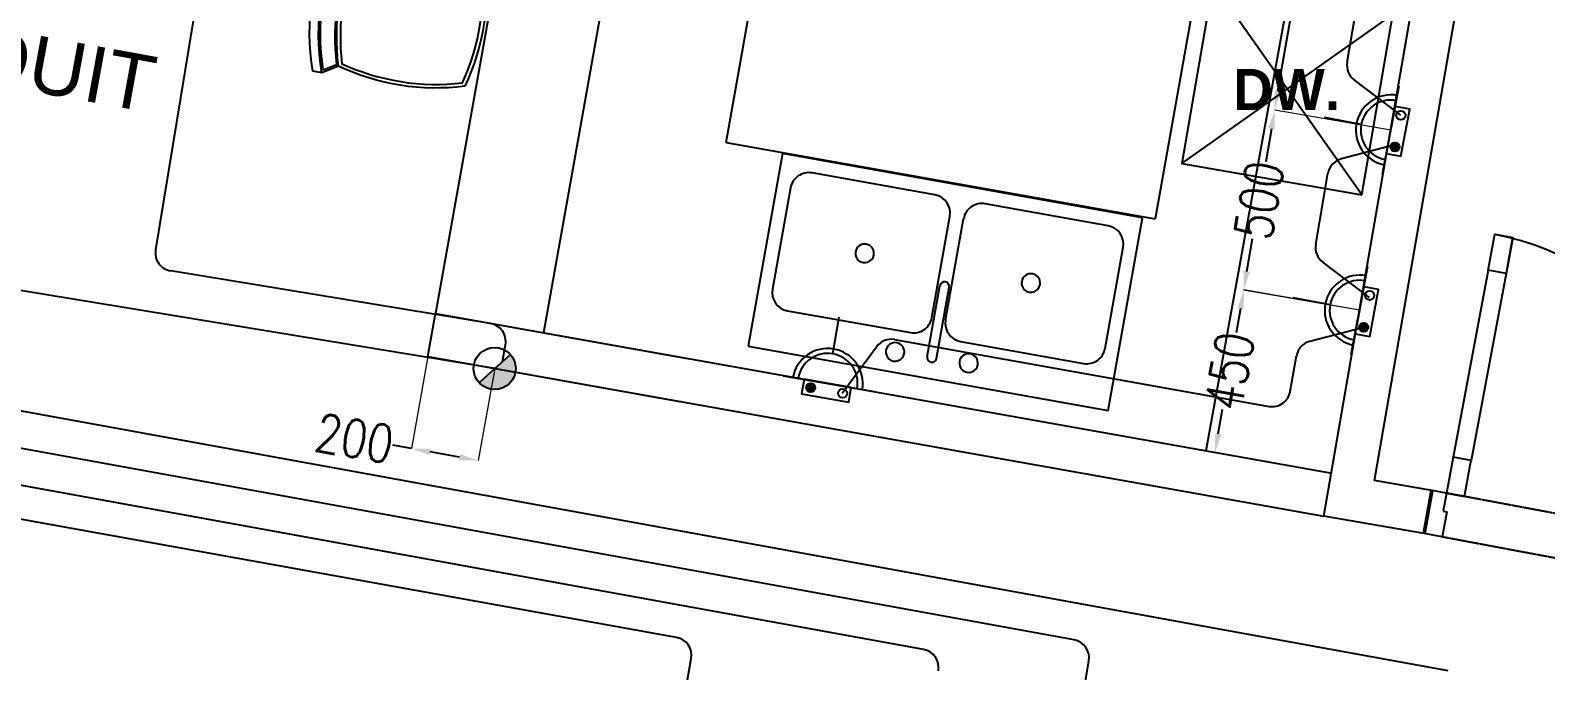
# Model space of a CAD drawing. Extents: x -678889171 to 586587, y -792238163 to 335485.
# Drawn here: x 46294 to 50438, y 30213 to 31963 of the extents above; entities that cross this region are included whole.
import ezdxf
from ezdxf import colors
from ezdxf.entities.mleader import LeaderData, LeaderLine
from ezdxf.math import Vec2, Vec3

# ---------------------------------------------------------------- set-up
doc = ezdxf.new("R2010")
doc.units = 0
doc.header["$MEASUREMENT"] = 0
doc.set_wipeout_variables(frame=1)
doc.linetypes.add('XR-Typ33 8th to11Th$0$XR-A-TYP-8-9-10$0$XR-A-TYP-2-3-4-6-7-8-9-10$0$HIDDEN', pattern=[0.375, 0.25, -0.125])
doc.layers.get('0').update_dxf_attribs({"color": 8})
doc.layers.get('Defpoints').update_dxf_attribs({"color": 252})
for name, color, linetype in [('1', 8, 'Continuous'), ('9TH-FURN$0$XR-A-TYP-8-9-10$0$I-FURN', 252, 'Continuous'), ('9TH-FURN$0$XR-A-TYP-8-9-10$0$I-FURN-CHAR', 252, 'Continuous'), ('9TH-FURN$0$XR-A-TYP-8-9-10$0$I-WIPEOUT', 252, 'Continuous'), ('E-POW-BLOCK', 4, 'Continuous'), ('E-POW-WIR-NO', 4, 'Continuous'), ('E-TEXT', 3, 'Continuous'), ('loop line emped', 1, 'Continuous'), ('XR-A-9TH-FLOOR$0$A-WALL', 252, 'Continuous'), ('XR-Typ33 8th to11Th$0$XR-A-TYP-8-9-10$0$A-ANNO-NOTE', 252, 'Continuous'), ('XR-Typ33 8th to11Th$0$XR-A-TYP-8-9-10$0$A-EQPM', 252, 'Continuous'), ('XR-Typ33 8th to11Th$0$XR-A-TYP-8-9-10$0$A-WALL', 252, 'Continuous'), ('XR-Typ33 8th to11Th$0$XR-A-TYP-8-9-10$0$XR-A-TYP-2-3-4-6-7-8-9-10$0$A-DOOR', 252, 'Continuous'), ('XR-Typ33 8th to11Th$0$XR-A-TYP-8-9-10$0$XR-A-TYP-2-3-4-6-7-8-9-10$0$A-FLOR-OVHD', 252, 'XR-Typ33 8th to11Th$0$XR-A-TYP-8-9-10$0$XR-A-TYP-2-3-4-6-7-8-9-10$0$HIDDEN')]:
    doc.layers.add(name, color=color, linetype=linetype)
doc.layers.add('XR-Typ33 8th to11Th$0$XR-A-TYP-8-9-10$0$Xref_Heliopolis_A06$0$xref units$0$A-WALL-CMU', color=252, linetype='Continuous', lineweight=50)
doc.styles.get("Standard").update_dxf_attribs({"font": 'arial.ttf'})
doc.styles.add('Work$0$E-M.MODUL', font='romans.shx', dxfattribs={"width": 0.8})
doc.styles.add('XR-Typ33 8th to11Th$0$XR-A-TYP-8-9-10$0$TYPICAL TYPES$0$XREF_1BR$0$KZT', font='')
doc.styles.get('XR-Typ33 8th to11Th$0$XR-A-TYP-8-9-10$0$TYPICAL TYPES$0$XREF_1BR$0$KZT').set_extended_font_data('AvantGarde LT Medium', bold=True)
doc.dimstyles.new('Work$0$S-DIM', dxfattribs={"dimscale": 500, "dimtxt": 0.2065, "dimasz": 0.104, "dimexe": 0, "dimexo": 0, "dimgap": 0, "dimtad": 0, "dimdec": 0, "dimzin": 0, "dimdsep": 46, "dimtxsty": 'Work$0$E-M.MODUL', "dimcen": 0.25, "dimclrd": 5, "dimclre": 5, "dimclrt": 1, "dimadec": 0, "dimazin": 0, "dimtfac": 1, "dimtdec": 0, "dimtofl": 0, "dimtmove": 0, "dimatfit": 3, "dimfxl": 1, "dimtolj": 1, "dimtzin": 0, "dimlwe": 13, "dimarcsym": 0})

# ---------------------------------------------------------------- blocks, each defined once
blk = doc.blocks.new('SO1 WP')
at = {"layer": 'E-POW-BLOCK'}
h = blk.add_hatch(color=3, dxfattribs=at)
h.dxf.hatch_style = 1
edge = h.paths.add_edge_path()
edge.add_arc((-0.1064295025979398, -0.0481463273482458), 0.03025259035537483, 0, 360)
at = {"layer": 'E-POW-BLOCK', "color": 3}
for p, q in [((1.4210854715202e-14, 0.2000001000000591), (0, 0.4500002250000605)), ((-0.3000001499999954, 7.105427357601002e-14), (0.3000001499999954, 1.598721155460225e-14))]:
    blk.add_line(p, q, dxfattribs=at)
blk.add_lwpolyline([(0.1593095883453804, 4.352074256530614e-14), (-0.1593095883453804, 4.352074256530614e-14), (-0.1593095883453804, -0.09876317676643558), (0.1593095883453804, -0.09876317676643558)], close=True, dxfattribs=at)
for centre in [(-0.1064295025979398, -0.0481463273482458), (0.1096454942411166, -0.0481463273482458)]:
    blk.add_circle(centre, 0.03025259035537483, dxfattribs=at)
for centre, radius, start, end in [((0, -0.002806461197749854), 0.2353418572437975, 0.6832706906615592, 179.3167293093385), ((0, 1.598721155460225e-14), 0.2000001000000002, 0, 180)]:
    blk.add_arc(centre, radius, start, end, dxfattribs=at)
blk = doc.blocks.new('POWER OUTLET')
h = blk.add_hatch(color=3)
h.dxf.hatch_style = 1
h.paths.add_polyline_path([(-33.35452180699924, 31.98717332019851), (-34.06205133726363, 32.74224302445008, 0.207370734747003), (-34.38928182481724, 31.98717332019851, 0.6487759016068458), (-32.66350035819608, 31.21696708043626)])
at = {"color": 3}
for points in [[(-33.35452180699924, 31.98717332019851), (-34.06205133726363, 32.74224302445008)], [(-33.35452180699924, 31.98717332019851), (-32.66350035819608, 31.21696708043626)]]:
    blk.add_lwpolyline(points, dxfattribs=at)
blk.add_circle((-33.35452180699924, 31.98717332019851), 1.034760017818, dxfattribs=at)
blk = doc.blocks.new('*D3200')
at = {"layer": '1', "color": 5, "lineweight": 13, "transparency": 16777216}
for p, q in [((49929.3217282015, 31197.90400675651), (49613.14959377723, 31254.24499931672)), ((49850.04494418155, 30753.02171280164), (49533.87280975728, 30809.36270536185))]:
    blk.add_line(p, q, dxfattribs=at)
at = {"layer": '1', "color": 5, "lineweight": -2, "transparency": 16777216}
for p, q in [((49604.02704668761, 31203.05145348721), (49592.14224986183, 31136.35682478338)), ((49542.9953568469, 30860.55625119135), (49554.88015367269, 30927.25087989517))]:
    blk.add_line(p, q, dxfattribs=at)
at = {"layer": '1', "color": 5, "transparency": 16777216}
for points in [[(49595.49478904936, 31204.57187800215), (49612.55930432586, 31201.53102897228), (49613.14959377723, 31254.24499931672)], [(49534.46309920865, 30862.07667570629), (49551.52761448515, 30859.03582667642), (49533.87280975728, 30809.36270536185)]]:
    blk.add_solid(points, dxfattribs=at)
at = {"layer": 'Defpoints', "color": 0, "transparency": 16777216}
for p in [(49929.3217282015, 31197.90400675651), (49533.87280975728, 30809.36270536185), (49850.04494418155, 30753.02171280164, -4.541546494901017e-07)]:
    blk.add_point(p, dxfattribs=at)
at = {"layer": '1', "color": 1, "transparency": 16777216, "insert": (49573.51120176726, 31031.80385233928), "char_height": 103.25, "attachment_point": 5, "rotation": 79.89610819515185, "style": 'Work$0$E-M.MODUL'}
blk.add_mtext('\\A1;450', dxfattribs=at)
blk = doc.blocks.new('*D3201')
at = {"layer": '1', "color": 5, "lineweight": 13, "transparency": 16777216}
for p, q in [((50014.56867250258, 31690.58976094129), (49697.31917474372, 31745.48184993571)), ((49929.32172820151, 31197.90400675651), (49612.07223044266, 31252.79609575093))]:
    blk.add_line(p, q, dxfattribs=at)
at = {"layer": '1', "color": 5, "lineweight": -2, "transparency": 16777216}
for p, q in [((49688.45360413355, 31694.2431764775), (49672.80192564704, 31603.78410979064)), ((49620.93780105283, 31304.03476920912), (49636.58947953934, 31394.493835896))]:
    blk.add_line(p, q, dxfattribs=at)
at = {"layer": '1', "color": 5, "transparency": 16777216}
for points in [[(49679.91382522385, 31695.7207715792), (49696.99338304324, 31692.76558137581), (49697.31917474372, 31745.48184993571)], [(49612.39802214313, 31305.51236431082), (49629.47757996253, 31302.55717410743), (49612.07223044266, 31252.79609575093)]]:
    blk.add_solid(points, dxfattribs=at)
at = {"layer": 'Defpoints', "color": 0, "transparency": 16777216}
for p in [(49697.31917474372, 31745.48184993571), (50014.56867250258, 31690.58976094129), (49929.32172820151, 31197.90400675651)]:
    blk.add_point(p, dxfattribs=at)
at = {"layer": '1', "color": 1, "transparency": 16777216, "insert": (49654.69570259318, 31499.13897284332), "char_height": 103.25, "attachment_point": 5, "rotation": 80.18358877342287, "style": 'Work$0$E-M.MODUL'}
blk.add_mtext('\\A1;500', dxfattribs=at)
blk = doc.blocks.new('*D3202')
at = {"layer": '1', "color": 5, "lineweight": 13, "transparency": 16777216}
for p, q in [((50142.33030993499, 32428.98970255078), (49825.08081217586, 32483.88179154522)), ((50014.56867250255, 31690.58976094113), (49697.31917474342, 31745.48184993557))]:
    blk.add_line(p, q, dxfattribs=at)
at = {"layer": '1', "color": 5, "lineweight": -2, "transparency": 16777216}
for p, q in [((49816.21524156569, 32432.64311808702), (49779.30621651349, 32219.32695768772)), ((49706.18474535359, 31796.72052339377), (49743.09377040579, 32010.03668379308))]:
    blk.add_line(p, q, dxfattribs=at)
at = {"layer": '1', "color": 5, "transparency": 16777216}
for points in [[(49807.67546265599, 32434.12071318872), (49824.75502047539, 32431.16552298533), (49825.08081217586, 32483.88179154522)], [(49697.64496644389, 31798.19811849547), (49714.72452426329, 31795.24292829208), (49697.31917474342, 31745.48184993557)]]:
    blk.add_solid(points, dxfattribs=at)
at = {"layer": 'Defpoints', "color": 0, "transparency": 16777216}
for p in [(49825.08081217586, 32483.88179154522), (50142.33030993499, 32428.98970255078, 1.860568602027234e-05), (50014.56867250255, 31690.58976094113)]:
    blk.add_point(p, dxfattribs=at)
at = {"layer": '1', "color": 1, "transparency": 16777216, "insert": (49761.19999345964, 32114.68182074041), "char_height": 103.25, "attachment_point": 5, "rotation": 80.18358877342605, "style": 'Work$0$E-M.MODUL'}
blk.add_mtext('\\A1;750', dxfattribs=at)
blk = doc.blocks.new('*D3203')
at = {"layer": '1', "color": 5, "lineweight": 13, "transparency": 16777216}
for p, q in [((47381.10287682139, 31071.46038882546), (47336.25891876307, 30819.80685431145)), ((47563.94909766209, 31038.87770217916), (47519.10513960377, 30787.22416766515))]:
    blk.add_line(p, q, dxfattribs=at)
at = {"layer": '1', "color": 5, "lineweight": -2, "transparency": 16777216}
for p, q in [((47336.25891876307, 30819.80685431145), (47285.06537293574, 30828.92940141324)), ((47467.91159377644, 30796.34671476695), (47387.4524645904, 30810.68430720965))]:
    blk.add_line(p, q, dxfattribs=at)
at = {"layer": '1', "color": 5, "transparency": 16777216}
for points in [[(47388.97288910737, 30819.21656484753), (47385.93204007344, 30802.15204957176), (47336.25891876307, 30819.80685431145)], [(47469.4320182934, 30804.87897240483), (47466.39116925947, 30787.81445712906), (47519.10513960377, 30787.22416766515)]]:
    blk.add_solid(points, dxfattribs=at)
at = {"layer": 'Defpoints', "color": 0, "transparency": 16777216}
for p in [(47381.10287682139, 31071.46038882546, -1.174177138784053e-06), (47563.94909766209, 31038.87770217916), (47336.25891876307, 30819.80685431145)]:
    blk.add_point(p, dxfattribs=at)
at = {"layer": '1', "color": 1, "transparency": 16777216, "insert": (47180.51240049607, 30847.56044953268), "char_height": 103.25, "attachment_point": 5, "rotation": 349.89610818152283, "style": 'Work$0$E-M.MODUL'}
blk.add_mtext('\\A1;200', dxfattribs=at)
blk = doc.blocks.new('160')
at = {"layer": 'E-POW-BLOCK'}
h = blk.add_hatch(color=1, dxfattribs=at)
h.dxf.hatch_style = 1
edge = h.paths.add_edge_path()
edge.add_arc((78016.12619020321, 43941.8623778977), 12.40959850020896, 0, 360)
at = {"layer": 'E-POW-BLOCK', "color": 1}
for p, q in [((77996.37658910743, 43862.45978831869, 1.338264768536465e-07), (77996.37658910545, 44108.57963245566, 1.344306687904589e-07)), ((77914.33664106077, 43985.51971038651, 1.440456293763361e-07), (77811.7867060037, 43985.51971038567, 1.564419500691893e-07))]:
    blk.add_line(p, q, dxfattribs=at)
at = {"layer": 'E-POW-BLOCK', "color": 1, "elevation": 1.293917977576307e-07}
blk.add_lwpolyline([(77996.3765891059, 44050.86842946797), (77996.37658910696, 43920.17099130638), (78036.8891983044, 43920.17099130671), (78036.88919830332, 44050.8684294683)], close=True, dxfattribs=at)
at = {"layer": 'E-POW-BLOCK', "color": 1}
for centre in [(78016.12619020249, 44030.49624115398, 1.318516362437654e-07), (78016.12619020321, 43941.8623778977, 1.316340517344951e-07)]:
    blk.add_circle(centre, 12.40959850020896, dxfattribs=at)
for centre, radius, start, end in [((77997.52779818512, 43985.51971038718, 1.339894137195527e-07), 96.53712043769333, 90.68327069112401, 269.3167293097928), ((77996.37658910645, 43985.51971038718, 1.341285728220513e-07), 82.03994804566189, 90.0000000004675, 270.0000000004654)]:
    blk.add_arc(centre, radius, start, end, dxfattribs=at)
blk = doc.blocks.new('9TH-FURN$0$XR-A-TYP-8-9-10$0$ch8')
blk.add_wipeout([(174.99999999997453, 25.000000000007578), (185.89610380342492, 67.97367551220152), (193.71843353819713, 111.61165235168967), (198.42763050787016, 155.69436244333093), (199.99999999996453, 200.00000000000665), (198.42763050786925, 244.30563755668237), (193.71843353819713, 288.38834764832455), (185.89610380342128, 332.0263244878109), (174.99999999996635, 375.00000000000665), (199.99999999997362, 417.13596411635655), (199.99999999997362, 442.13596411635655), (151.17148150678076, 456.44223400011043), (101.34106380749563, 466.7292670097371), (50.83900136171633, 472.92888513902324), (-2.7284841053187847e-11, 475.000000000004), (-50.83900136176726, 472.92888513902324), (-101.34106380754929, 466.7292670097371), (-151.17148150683533, 456.44223400011055), (-200.00000000002456, 442.13596411635666), (-200.00000000002456, 417.13596411635666), (-175.00000000002365, 375.00000000000676), (-185.89610380348222, 332.026324487811), (-193.71843353825625, 288.38834764832467), (-198.42763050792837, 244.30563755668064), (-200.00000000002547, 200.00000000000676), (-198.4276305079311, 155.69436244333102), (-193.71843353825898, 111.61165235168703), (-185.89610380348404, 67.97367551220161), (-175.00000000003365, 25.000000000007656), (-132.02632448783788, 14.103896196551801), (-88.38834764834974, 6.281566461775942), (-44.30563755670573, 1.5723694921038116), (-3.001332515850663e-11, 7.615537471651775e-12), (44.30563755664389, 1.5723694921037918), (88.38834764829153, 6.281566461775903), (132.02632448777877, 14.103896196551743)]).dxf.layer = '9TH-FURN$0$XR-A-TYP-8-9-10$0$I-WIPEOUT'
for points in [[(175, 25, 0.1428571428571262), (174.9999999999926, 375), (200, 417.1359641163506), (200, 442.1359641163506, 0.1643201794182411), (-200, 442.1359641163506), (-200, 417.1359641163506), (-175, 375, 0.1428571428571262), (-175.0000000000073, 25, 0.1428571428571391)], [(192.5321708607007, 414.3482528892928, 0.1592032488579813), (-192.532170860708, 414.3482528892928), (-172.671864699063, 380.8749269786276, -0.1397162940437601), (172.671864699063, 380.8749269786348)], [(-166.9156691545577, 33.08433084544231, -0.1382993637587386), (-166.9156691545941, 366.9156691545431, -0.1382993637587905), (166.9156691545868, 366.9156691545504, -0.1382993637587402), (166.9156691545504, 33.08433084544231, -0.13829936375876)]]:
    blk.add_lwpolyline(points, format="xyb", close=True)
for centre, radius, start, end in [((0, -175.0000000000218), 625.0000000000174, 71.33707511506584, 108.6629248849341), ((0, -225.0000000000146), 625.0000000000122, 73.73979529176725, 106.2602047082327)]:
    blk.add_arc(centre, radius, start, end)
blk = doc.blocks.new('XR-Typ33 8th to11Th$0$XR-A-TYP-8-9-10$0$A$C3A2B5138')
at = {"layer": 'XR-Typ33 8th to11Th$0$XR-A-TYP-8-9-10$0$A-EQPM'}
for p, q in [((3.637978807091713e-12, 500), (-534.9999999999964, 500)), ((-534.9999999999964, 500), (-534.9999999999964, -499.9999999999927)), ((3.637978807091713e-12, 500), (-534.9999999999964, 500)), ((-534.9999999999964, 500), (-535, -500)), ((3.637978807091713e-12, -499.9999999999927), (3.637978807091713e-12, 500)), ((3.637978807091713e-12, -500), (3.637978807091713e-12, 500)), ((-165.1000000000022, 461.8999999999869), (-446.1000000000022, 461.8999999999869)), ((-496.9000000000196, 411.099999999984), (-496.9000000000196, 69.84999999999854)), ((-114.3000000000138, 69.84999999999854), (-114.3000000000138, 411.0999999999985)), ((-165.1000000000313, 19.05000000000291), (-446.1000000000022, 19.04999999999563)), ((-57.15000000002328, 12.69999999999709), (-254.8000000000138, 12.70000000000437)), ((-165.1000000000022, -19.05000000000291), (-446.1000000000058, -19.05000000000291)), ((-57.15000000001965, -12.69999999999709), (-254.8000000000175, -12.69999999999709)), ((-496.9000000000196, -69.85000000000582), (-496.8999999999905, -411.1000000000131)), ((-114.2999999999847, -411.0999999999985), (-114.299999999992, -69.84999999999127)), ((-446.1000000000022, -461.9000000000015), (-165.1000000000022, -461.8999999999942)), ((-534.9999999999964, -499.9999999999927), (3.637978807091713e-12, -499.9999999999927)), ((-535, -500), (3.637978807091713e-12, -500))]:
    blk.add_line(p, q, dxfattribs=at)
for centre, radius, start, end in [((-446.1000000000022, 411.099999999984), 50.8000000000052, 90.00000000020843, 180), ((-165.1000000000058, 411.0999999999985), 50.79999999998908, 0, 90.00000000020843), ((-305.6000000000022, 230.9499999999971), 25.40000000000016, 90.00000000020843, 270.0000000002084), ((-305.6000000000022, 230.9499999999971), 25.4000000000002, 270.0000000002084, 90.00000000020843), ((-60.22879355400437, 101.5999999999985), 25.39999999999987, 90.00000000020843, 270.0000000002084), ((-60.22879355400437, 101.5999999999985), 25.39999999999987, 270.0000000002084, 90.00000000020843), ((-446.1000000000022, 69.84999999999854), 50.80000000000272, 180, 270.0000000002084), ((-165.1000000000313, 69.84999999999854), 50.80000000000268, 270.0000000002084, 0), ((-254.8000000000138, 0), 12.69999999999988, 90.00000000020843, 270.0000000002084), ((-57.15000000001965, 0), 12.6999999999999, 270.0000000002084, 90.00000000020843), ((-446.1000000000022, -69.85000000000582), 50.80000000000015, 90.00000000020843, 180), ((-165.1000000000022, -69.84999999999127), 50.80000000000007, 0, 90.00000000020843), ((-55.03206879269783, -101.5999999999985), 25.40000000000005, 90.00000000020843, 270.0000000002084), ((-55.03206879269783, -101.5999999999985), 25.40000000000008, 270.0000000002084, 90.00000000020843), ((-305.6000000000022, -230.9500000000044), 25.39999999999993, 90.00000000020843, 270.0000000002084), ((-305.6000000000022, -230.9500000000044), 25.39999999999995, 270.0000000002084, 90.00000000020843), ((-446.1000000000058, -411.1000000000131), 50.79999999999051, 180, 270.0000000002084), ((-165.1000000000022, -411.0999999999913), 50.80000000000167, 270.0000000002084, 0)]:
    blk.add_arc(centre, radius, start, end, dxfattribs=at)
blk = doc.blocks.new('XR-Typ33 8th to11Th$0$XR-A-TYP-8-9-10$0$A$C519C6AFF')
at = {"layer": 'XR-Typ33 8th to11Th$0$XR-A-TYP-8-9-10$0$A-EQPM'}
blk.add_lwpolyline([(250, -250), (-249.9999999999964, -250), (-249.9999999999964, 250.0000000000073), (250.0000000000036, 250)], close=True, dxfattribs=at)
for points in [[(250, -250), (-249.9999999999964, 250.0000000000073)], [(250.0000000000036, 250), (-249.9999999999964, -250)]]:
    blk.add_lwpolyline(points, dxfattribs=at)
blk = doc.blocks.new('*U1285')
for p, q in [((709.9999999997, 719.9999999996726), (709.999999999709, 199.9999999998977)), ((759.9999999996818, 719.9999999996726), (759.9999999996908, 199.9999999998977)), ((4.547473508864641e-12, -20), (0, 99.99999999993177)), ((39.99999999998636, 99.9999999999318), (0, 99.99999999993177)), ((39.99999999998636, 99.9999999999318), (39.99999999998647, 49.9999999999477)), ((759.9999999996862, 99.9999999999318), (759.9999999996863, 49.99999999994769)), ((759.9999999996862, 99.9999999999318), (799.9999999996726, 99.99999999993177)), ((799.9999999996771, -20), (799.9999999996726, 99.99999999993177)), ((39.99999999998647, 49.9999999999477), (49.99999999998192, 49.9999999999477)), ((49.99999999998192, 49.9999999999477), (49.99999999999091, -20)), ((749.9999999996863, 49.9999999999477), (749.9999999996862, -20)), ((759.9999999996863, 49.99999999994769), (749.9999999996863, 49.9999999999477)), ((49.99999999999091, -20), (4.547473508864641e-12, -20)), ((749.9999999996862, -20), (799.9999999996771, -20))]:
    blk.add_line(p, q)
for points in [[(709.9999999997091, 719.9999999996726), (759.9999999996909, 719.9999999996726), (759.9999999996908, 819.9999999996362), (709.999999999709, 819.9999999996362), (709.999999999709, 732.9999999996653), (709.999999999709, 819.9999999996362)], [(709.999999999709, 199.9999999998977), (759.9999999996908, 199.9999999998977), (759.9999999996908, 99.9999999999318), (709.999999999709, 99.9999999999318), (709.999999999709, 186.9999999999004)]]:
    blk.add_lwpolyline(points, close=True)
blk.add_arc((759.9999999996908, 99.9999999999318), 719.9999999997044, 90, 180)
at = {"layer": 'XR-Typ33 8th to11Th$0$XR-A-TYP-8-9-10$0$XR-A-TYP-2-3-4-6-7-8-9-10$0$A-FLOR-OVHD'}
for p, q in [((39.99999999998636, 99.9999999999318), (759.9999999996908, 99.9999999999318)), ((49.99999999998181, -20), (749.9999999996862, -20))]:
    blk.add_line(p, q, dxfattribs=at)
blk = doc.blocks.new('XR-Typ33 8th to11Th')
at = {"layer": 'XR-Typ33 8th to11Th$0$XR-A-TYP-8-9-10$0$A-EQPM'}
for p, q in [((50506.01901794645, 19367.45620049388, 7.321433278135421e-05), (50202.96434042874, 17667.13492208194, -4.541546318948928e-07)), ((50997.45517581274, 18134.89692009894, 3.078645323107749e-05), (51195.16092578245, 19244.64158058161, 7.321433278135433e-05)), ((50997.45517581274, 18134.89692009894, 3.078645323107771e-05), (52170.49338669377, 17925.91108111767, -4.541546318952258e-07)), ((50202.94869382932, 17667.0489073803, -4.541546318948928e-07), (52653.72588252206, 17230.32724749636, -4.541546318948928e-07)), ((50202.96434042874, 17667.13492208194, -4.541546318948928e-07), (50892.14652108122, 17544.29960721076, -4.541546318948928e-07)), ((50181.53752587067, 17549.34440321618, -1.174177138784053e-06), (52632.31471456335, 17112.62274333228, -2.127663346029028e-07)), ((50181.55317247009, 17549.43041791781, -2.127663346039031e-07), (50871.16506640297, 17426.51851376821, -2.127340491882114e-07))]:
    blk.add_line(p, q, dxfattribs=at)
for points, elevation in [([(52903.05935174975, 20557.87235525722), (52309.70113925747, 17291.64396294343)], -1.805031662313848e-07), ([(52320.93825732613, 20054.01365024004), (52542.65447688878, 20014.00401049836), (52170.49338669377, 17925.91108111767)], 3.606036432077129e-09), ([(50801.35767920923, 19314.82276605026), (50498.31087235852, 17614.50008497675)], -1.095786697823113e-07), ([(50181.55317247009, 17549.43041791781), (50202.96434042874, 17667.13492208194)], -2.127663346039013e-07)]:
    blk.add_lwpolyline(points, dxfattribs=dict(at, elevation=elevation))
at = {"layer": 'XR-Typ33 8th to11Th$0$XR-A-TYP-8-9-10$0$A-WALL'}
for p, q in [((52632.31471456335, 17112.62274333228), (53112.65790578113, 19888.77207481899)), ((52771.03081616019, 17210.48773942399), (53231.10213931434, 19869.47556221922)), ((52652.77372845046, 17230.865863593), (52652.6928339646, 17230.87980337378)), ((52927.61482268736, 17183.5051002461), (52771.03081616019, 17210.48773942399)), ((52906.08331957299, 17065.44679189869), (52632.31471456335, 17112.62274333228))]:
    blk.add_line(p, q, dxfattribs=at)
blk.add_arc((-58013147.09188277, -334918643.969599, -2.110405282066025e-07), 339930557.5810367, 80.16505115027958, 80.16563298616404, dxfattribs=at)
at = {"layer": 'XR-Typ33 8th to11Th$0$XR-A-TYP-8-9-10$0$Xref_Heliopolis_A06$0$xref units$0$A-WALL-CMU'}
blk.add_line((52906.11871358238, 17065.64085902133, -2.240325620680479e-07), (52927.61482268734, 17183.5051002461, -1.156332068953284e-07), dxfattribs=at)
at = {"layer": 'XR-Typ33 8th to11Th$0$XR-A-TYP-8-9-10$0$A-EQPM', "xscale": -0.9999999999999999, "rotation": 80.20589715770046}
blk.add_blockref('XR-Typ33 8th to11Th$0$XR-A-TYP-8-9-10$0$A$C519C6AFF', (52532.22672731721, 18280.80202903984, -2.227187646407422e-07), dxfattribs=at)
at = {"layer": 'XR-Typ33 8th to11Th$0$XR-A-TYP-8-9-10$0$A-EQPM', "rotation": 259.8951852178456}
blk.add_blockref('XR-Typ33 8th to11Th$0$XR-A-TYP-8-9-10$0$A$C3A2B5138', (51549.93960196636, 17490.03898502933, 3.606036432077129e-09), dxfattribs=at)
at = {"layer": 'XR-Typ33 8th to11Th$0$XR-A-TYP-8-9-10$0$XR-A-TYP-2-3-4-6-7-8-9-10$0$A-DOOR', "extrusion": (4.618930483401645e-10, 3.484339567576326e-10, -1), "zscale": -1, "rotation": 10.59599926478749}
blk.add_blockref('*U1285', (-53696.12120488413, 16937.91795471311, 3.128184653852592e-05), dxfattribs=at)
at = {"layer": 'XR-Typ33 8th to11Th$0$XR-A-TYP-8-9-10$0$A-ANNO-NOTE', "insert": (52530.2582462481, 18279.44211577534, -1.095322662877659e-07), "char_height": 112.5000000000006, "width": 1932.754287415223, "attachment_point": 5, "style": 'XR-Typ33 8th to11Th$0$XR-A-TYP-8-9-10$0$TYPICAL TYPES$0$XREF_1BR$0$KZT'}
blk.add_mtext('DW.', dxfattribs=at)

msp = doc.modelspace()

# ---------------------------------------------------------------- linework, layer by layer
at = {"layer": '9TH-FURN$0$XR-A-TYP-8-9-10$0$I-FURN', "elevation": -2.127663346039013e-07}
msp.add_lwpolyline([(47381.11852342082, 31071.5464035271), (47402.52969137948, 31189.25090769125)], dxfattribs=at)

# ---------------------------------------------------------------- block references
at = {"layer": '9TH-FURN$0$XR-A-TYP-8-9-10$0$I-FURN-CHAR', "xscale": -1, "rotation": 80.9811342411445}
msp.add_blockref('9TH-FURN$0$XR-A-TYP-8-9-10$0$ch8', (47534.59952367332, 31979.45486141914, -4.543248050341448e-07), dxfattribs=at)

# ---------------------------------------------------------------- next in the draw order: block references
at = {"layer": 'XR-A-9TH-FLOOR$0$A-WALL'}
msp.add_blockref('XR-Typ33 8th to11Th', (-2800.434649049275, 13522.11598560929), dxfattribs=at)

# ---------------------------------------------------------------- next in the draw order: linework, layer by layer
at = {"color": 240, "true_color": 0xed1f24}
for p, q in [((50171.30625305601, 30212.71195593615, 1.352582524388369e-06), (43457.28114694377, 31433.6086390581, -3.566947654533336e-07)), ((48061.3960007898, 30303.58501124904, -0.7043805003563861), (43259.3874738288, 31168.65886753798, -0.2315448019009273)), ((47937.96241861934, 29326.43606011917, -1.804766293613167), (48101.75584482201, 30245.60547503457, -0.7648048165945696))]:
    msp.add_line(p, q, dxfattribs=at)
at = {"color": 240, "true_color": 0xed1f24, "extrusion": (-0.0001020791778753669, -0.001113223430102356, 0.9999993751565228)}
msp.add_arc((48052.53095287477, 30254.35209640114, -39.34510870215291), 50, 349.8961079647506, 79.78778771979827, dxfattribs=at)
at = {"layer": '1', "color": 4}
for p, q in [((46871.77019518134, 32793.22705312046, 1.180361518240466e-06), (46636.63938398231, 31363.07925162216, 1.200855627932657e-07)), ((49895.48352892042, 31876.10212511908, -2.778631716092461e-07), (49970.70290023313, 32310.83339893045, -2.080694835350505e-07)), ((50042.27527095345, 31731.15180558474), (49914.59510976038, 31827.69529780426, 1.073548243830415e-07)), ((50026.13105883313, 31649.9414034763), (49879.50194411699, 31611.72778955675, 1.416216739537953e-07)), ((47563.94909766209, 31038.87770217917), (44465.56620985977, 31548.28329022472, -1.261959711760834e-08)), ((49809.30980798436, 31378.06005407022, -3.578210560574969e-07), (49842.84351027009, 31571.86849537802, -3.26706188748832e-07)), ((47552.40901503494, 31161.84616987536, -4.265480743198546e-07), (46677.86540775202, 31305.63001347107, 5.62695746469076e-08)), ((49956.82414701095, 31232.56335335516), (49828.42138882432, 31329.65322675538)), ((49940.67993489062, 31151.35295124672), (49793.19509875498, 31112.91632426451, 1.741142896702049e-07)), ((47585.39059476068, 31058.11480209461), (47593.52166305538, 31103.73513028962, -2.16926639743059e-07)), ((48514.2860437264, 30971.21225823852, -4.738775202698414e-07), (48608.00369838518, 31098.41059455411, -2.509239922009478e-09)), ((48657.0292938147, 31117.97673098773, -4.552721052448116e-07), (49681.71759961321, 30935.38013271815, -4.562044140532488e-07)), ((49739.75723475529, 30976.08010889059, -4.223567004837427e-07), (49756.53666490808, 31073.05703008578, -4.06787595161719e-07))]:
    msp.add_line(p, q, dxfattribs=at)
for centre, start, end in [((49944.75148416866, 31867.57753799393, -0.0004613249227435635), 170.1835887733942, 232.9057826015516), ((49892.11146551833, 31563.34390825286, -0.00048687124785814), 104.6071683735452, 170.1835887733813), ((49858.57776323261, 31369.53546694505, -3.322648679958646e-05), 170.1835887733813, 232.9057826015516), ((46685.97701494271, 31354.96764443148, 8.350762846261374e-05), 170.6635183561216, 260.6635183566146), ((47544.29740784425, 31112.50853891496, 0.0004894500792207104), 349.8940960019403, 80.66351835661463), ((48648.25761392087, 31068.75216769012, -8.45037889330802e-06), 79.89610819518686, 143.6178188921184), ((49805.80462015633, 31064.53244296062, -0.0006065884308190798), 104.6071683735452, 170.1835887733942), ((49690.48927950705, 30984.60469601575, -1.548776844133968e-05), 259.8961081951869, 350.1835887733814)]:
    msp.add_arc(centre, 50, start, end, dxfattribs=at)
at = {"layer": 'loop line emped', "color": 3}
for p, q in [((49148.69566683358, 30297.02636824964, 1.096797872753155e-06), (43407.64101679224, 31340.99544329471, -3.647775872674418e-07)), ((48737.10546846737, 30270.23116255255, 9.9656868242262e-07), (43358.00088664072, 31248.38224753133, -3.728604090816041e-07)), ((48428.99556368284, 25782.52000034406), (49189.0386832635, 30239.42785142493, -3.88608731772126e-07))]:
    msp.add_line(p, q, dxfattribs=at)
for centre, start in [((49139.75022576141, 30247.83308533393, -5.778614277048745e-05), 350.322360711811), ((48728.16002739521, 30221.03787963684, -4.477874387290088e-05), 349.9813761715436)]:
    msp.add_arc(centre, 50, start, 79.69379180158727, dxfattribs=at)

# ---------------------------------------------------------------- next in the draw order: block references
at = {"layer": 'E-POW-BLOCK'}
for name, p, xscale, yscale, zscale, rotation in [('SO1 WP', (50014.56867250279, 31690.58976094244), 410.199535128542, 410.199535128542, 410.199535128542, 79.37101415274812), ('SO1 WP', (49929.32172776913, 31197.90400445246), 410.199535128542, 410.199535128542, 410.199535128542, 79.37101415274812), ('POWER OUTLET', (49344.90814091419, 32895.96700018429), 55.67728743761145, 55.67728743761145, 55.67728743761145, 90.00000000041004)]:
    msp.add_blockref(name, p, dxfattribs=dict(at, xscale=xscale, yscale=yscale, zscale=zscale, rotation=rotation))
at = {"layer": 'E-POW-WIR-NO', "rotation": 260.1835887729799}
msp.add_blockref('160', (18430.84085857446, 115351.723649143, -0.0001148499301540291), dxfattribs=at)

# ---------------------------------------------------------------- next in the draw order: dimensions: what is measured, and where the dimension line sits
at = {"layer": '1', "color": 2}
for p1, p2, distance, text, picture, middle in [((50014.56867250256, 31690.58976094113), (50142.330309935, 32428.98970255078, 1.860568602027234e-05), 321.96332906497406, '750', '*D3202', (49761.19999345964, 32114.68182074041)), ((49929.32172820151, 31197.90400675651), (49850.04494418156, 30753.02171280164, -4.541546494901017e-07), -321.1528079109259, '450', '*D3200', (49573.51120176726, 31031.80385233928)), ((47563.94909766209, 31038.87770217917), (47381.10287682139, 31071.46038882546, -1.174177138784053e-06), 255.61784368022975, '200', '*D3203', (47180.51240049607, 30847.56044953268))]:
    dim = msp.add_aligned_dim(p1=p1, p2=p2, distance=distance, text=text, dimstyle='Work$0$S-DIM', dxfattribs=at)
    dim.commit()
    dim.dimension.update_dxf_attribs({"geometry": picture, "text_midpoint": middle})
dim = msp.add_aligned_dim(p1=(49929.32172820151, 31197.90400675651), p2=(50014.56867250257, 31690.58976094129), distance=321.96332906468416, dimstyle='Work$0$S-DIM', dxfattribs=at)
dim.commit()
dim.dimension.update_dxf_attribs({"geometry": '*D3201', "text_midpoint": (49654.69570259318, 31499.13897284332)})

# ---------------------------------------------------------------- next in the draw order: leaders
at = {"layer": 'E-TEXT', "color": 30}
ml = msp.add_multileader_mtext('Standard', dxfattribs=at)
ml.set_content('\\C30;CT8/DP-T-8 {\\A1;3(1x3)mm\\H0.7x;\\S2^ ;\\H1.42857x; \\P∅ 25 mm PVC CONDUIT}', color=3)
ml.set_leader_properties(color=30)
ml.build(insert=Vec2(0, 0))
ml.multileader.update_dxf_attribs({"text_right_attachment_type": 6, "dogleg_length": 0.2763936738358556, "arrow_head_size": 153.5520410199195, "scale": 2})
ctx = ml.context
ctx.base_point, ctx.scale, ctx.char_height, ctx.arrow_head_size, ctx.landing_gap_size, ctx.plane_origin, ctx.plane_x_axis, ctx.plane_y_axis = Vec3(44315.04905285282, 32599.84844898976, -1.272391329464673e-05), 2, 153.5520410199195, 153.5520410199195, 3.071040820398391, Vec3(43339.59544555689, 43642.99745512279, 2.834546148002503e-05), Vec3(0.9837534464715342, -0.1795248076322006, 3.477911888746864e-09), Vec3(0.1795248076322006, 0.9837534464715342, 4.7996689140011e-09)
ctx.right_attachment = 6
notes = []
notes.append((ctx, [(1, (1, 1, 0), (46670.24614340568, 32063.92879026999, -4.832279308409353e-06), (-0.9837534464715341, 0.1795248076322005, -3.477911888746862e-09), 0.5527873476717117, [(1, [(46817.86691421425, 32983.7861365354, -4.310602652445254e-07)], 0, [])])]))
ctx.mtext.insert, ctx.mtext.text_direction, ctx.mtext.rotation, ctx.mtext.width, ctx.mtext.defined_height, ctx.mtext.flow_direction, ctx.mtext.extrusion = Vec3(44332.40811230242, 32677.86548699904, -1.232990255095106e-05), Vec3(0.9837534464715342, -0.1795248076322006, 3.477911888746863e-09), 6.102681917348368, 2517.586958115766, 582.9320752441895, 5, Vec3(-4.283067445563336e-09, -4.097319373281774e-09, 1)
for ctx, leaders in notes:
    for number, flags, end, landing, length, lines in leaders:
        leader = LeaderData()
        leader.index, (leader.has_last_leader_line, leader.has_dogleg_vector, leader.attachment_direction) = number, flags
        leader.last_leader_point, leader.dogleg_vector, leader.dogleg_length = Vec3(end), Vec3(landing), length
        for number, points, colour, breaks in lines:
            line = LeaderLine()
            line.index, line.vertices, line.color, line.breaks = number, Vec3.list(points), colors.encode_raw_color(colour), breaks
            leader.lines.append(line)
        ctx.leaders.append(leader)

doc.saveas('drawing.dxf')
